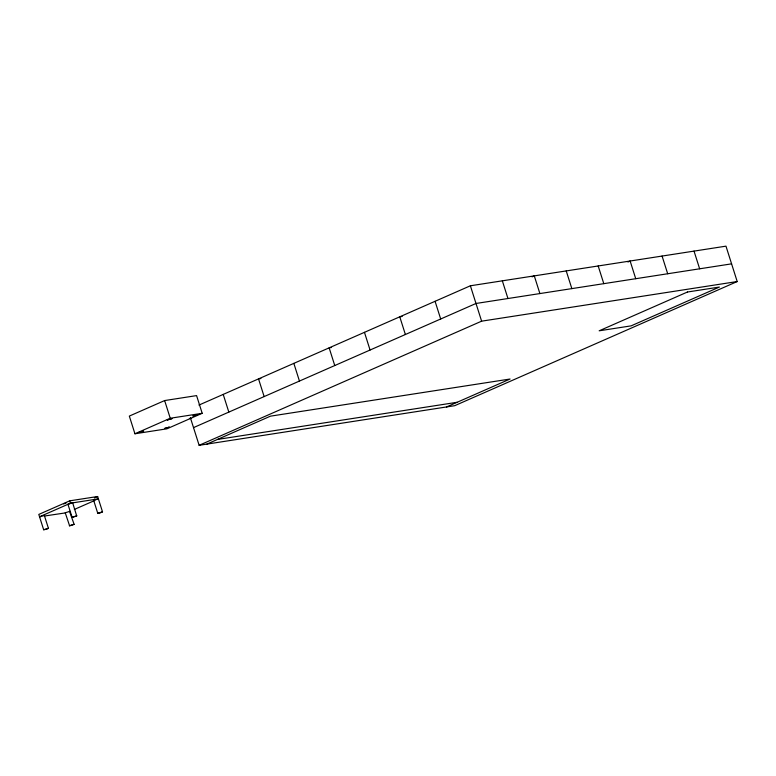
<?xml version="1.0" encoding="UTF-8"?>
<svg xmlns="http://www.w3.org/2000/svg" width="776" height="776" viewBox="0 0 776 776"><rect width="100%" height="100%" fill="white"/><g stroke="black" fill="none" stroke-linecap="round" stroke-linejoin="round"><path stroke-width="1.16" d="M39.809 516.874L44.3 515.332L48.422 528.31L46.541 529.203L43.66 529.756L38.8 514.42L69.694 500.84L97.65 496.514L102.519 511.84L100.017 512.946L97.757 513.295L93.644 500.316L98.29 498.987M43.66 529.756L48.422 528.31M67.948 504.303L72.653 502.78L76.708 515.953L72.11 517.35L67.948 504.303L68.56 504.352M69.947 511.277L65.242 512.8L69.617 525.866L74.118 524.324L69.627 511.636M72.061 517.272L76.814 515.827M69.365 525.769L74.118 524.324M97.757 513.295L102.519 511.84M164.638 400.561L129.33 416.082L134.937 433.774L166.888 428.818L202.196 413.298L196.58 395.605L164.638 400.561L170.245 418.254L202.196 413.298M198.947 405.072L470.382 285.781L725.977 246.157L737.2 281.543L454.726 405.683L199.131 445.308L190.362 417.663M134.937 433.774L170.245 418.254M532.074 276.838L534.286 275.868L539.892 293.57M193.525 427.615L475.998 303.474L731.584 263.85M63.719 503.954L66.367 502.79M199.131 445.308L481.615 321.167L737.2 281.543M39.547 516.777L70.441 503.207L98.397 498.871M206.872 444.105L270.465 416.159L510.075 379.018L446.491 406.964M627.92 261.987L630.131 261.017L635.738 278.71M94.342 497.969L97.65 496.514M74.321 509.454L94.827 500.442M402.133 316.443L399.766 316.812L405.382 334.505M331.517 347.483L329.15 347.852L334.757 365.545M260.891 378.523L258.534 378.882L264.141 396.584M217.493 439.439L457.113 402.288M44.154 516.069L65.504 512.887M94.255 500.365L93.644 500.316M694.025 251.104L699.642 268.797M662.073 256.061L667.69 273.753M598.18 265.964L603.796 283.657M566.228 270.921L571.844 288.614M502.334 280.825L507.95 298.517M470.382 285.781L481.615 321.167M435.074 301.301L440.69 318.994M364.458 332.332L370.074 350.024M293.842 363.372L299.449 381.065M223.216 394.402L228.833 412.095M69.694 500.84L70.441 503.207M190.944 418.225A6.868 0.883 -17.6 0 1 189.451 418.574M138.933 432.445L143.57 431.116L138.933 432.445M167.325 419.962L171.971 418.633L167.325 419.962M164.628 428.459L169.275 427.13L164.628 428.459M193.02 415.975L197.667 414.646L193.02 415.975M687.439 292.019L599.169 330.809L631.111 325.862L719.391 287.062L687.439 292.019"/></g></svg>
